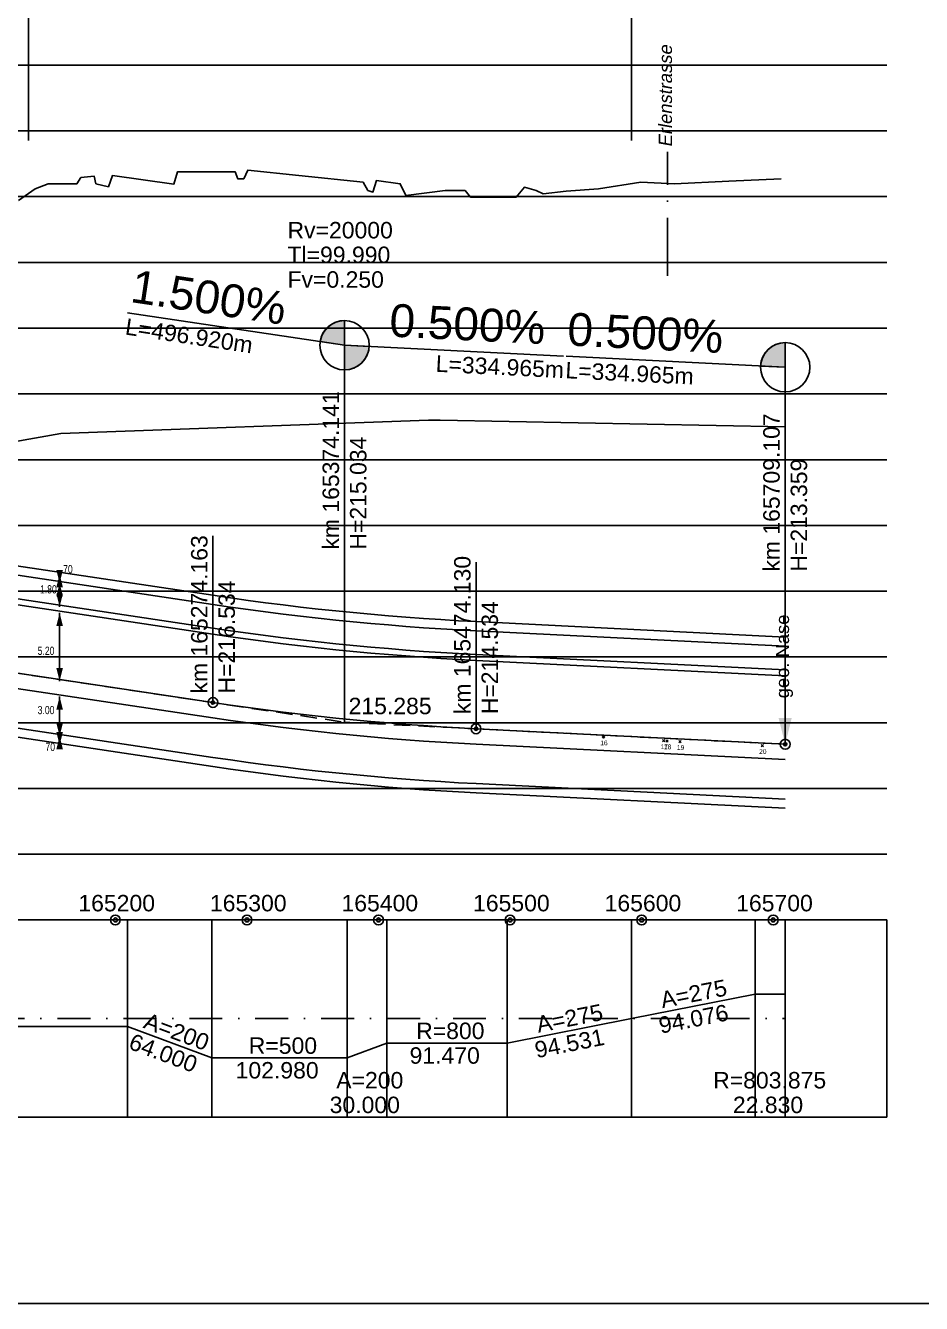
# Model space of a CAD drawing. Extents: x 2613415 to 2620765, y 1261452 to 1268028.
# Drawn here: x 2618793 to 2619474, y 1266543 to 1267514 of the extents above; entities that cross this region are included whole.
import ezdxf

# ---------------------------------------------------------------- set-up
doc = ezdxf.new("R2010")
doc.units = 0
doc.header["$LTSCALE"] = 5
doc.linetypes.add('DASHDOT', pattern=[10, 5, -2.5, 0, -2.5])
doc.linetypes.add('DASHEDX2', pattern=[3.75, 2.5, -1.25])
doc.layers.get('0').update_dxf_attribs({"color": 1, "linetype": 'CONTINUOUS'})
doc.layers.add('LÄNGSPROF__77', color=7, linetype='CONTINUOUS')
doc.layers.add('TB', color=7, linetype='CONTINUOUS')
doc.styles.add('ARIAL', font='')
doc.styles.add('HELVETICANEUE_LT_55_ROMAN', font='')
doc.styles.get("Standard").update_dxf_attribs({"font": 'MONOTXT'})
doc.styles.get('ARIAL').set_extended_font_data('Arial')
doc.styles.get('HELVETICANEUE_LT_55_ROMAN').set_extended_font_data('HelveticaNeue LT 55 Roman')
doc.linetypes.add('CADWORK_17', pattern='A,2,0,["|",STANDARD,S=6,R=170,X=3.02,Y=5.58],-2.1,-2.1,10.8', length=17)

# ---------------------------------------------------------------- blocks, each defined once
blk = doc.blocks.new('CDWK_EXTR_2')
at = {"color": 0}
blk.add_solid([(0, 0), (2, 0.5), (2, -0.5)], dxfattribs=at)
blk = doc.blocks.new('CDWK_PTTYP2')
at = {"color": 0}
for p, q in [((-0.5, 0), (0.5, 0)), ((0, 0.5), (0, -0.5))]:
    blk.add_line(p, q, dxfattribs=at)
blk = doc.blocks.new('CDWK_PTTYP18')
at = {"color": 0}
for radius in [0.5, 0.2]:
    blk.add_circle((0, 0), radius, dxfattribs=at)
blk = doc.blocks.new('CDWK_PTTYP10')
at = {"color": 0}
blk.add_circle((0, 0), 0.5, dxfattribs=at)
blk = doc.blocks.new('CDWK_PTTYP9')
at = {"color": 0}
for radius in [0.5, 0.167]:
    blk.add_circle((0, 0), radius, dxfattribs=at)

msp = doc.modelspace()

# ---------------------------------------------------------------- hatches: boundary and pattern name
at = {"layer": 'LÄNGSPROF__77', "linetype": 'CONTINUOUS'}
for points in [[(2619035.14, 1267271.19), (2619035.14, 1267289.94, 0.371247), (2619016.59, 1267273.97)], [(2619035.14, 1267271.19), (2619035.14, 1267252.44, 0.399656), (2619053.86, 1267270.25)], [(2619370.1, 1267254.44), (2619370.1, 1267273.19, 0.399656), (2619351.37, 1267255.38)]]:
    msp.add_hatch(color=1, dxfattribs=at).paths.add_polyline_path(points)

# ---------------------------------------------------------------- linework, layer by layer
at = {"layer": 'LÄNGSPROF__77', "color": 9, "linetype": 'CONTINUOUS'}
for p, q in [((2617564.53, 1267484.18), (2619447.44, 1267484.18)), ((2617564.53, 1267434.18), (2619447.44, 1267434.18)), ((2617564.53, 1267384.18), (2619447.44, 1267384.18)), ((2617564.53, 1267334.18), (2619447.44, 1267334.18)), ((2617564.53, 1267284.18), (2619447.44, 1267284.18)), ((2617564.53, 1267234.18), (2619447.44, 1267234.18)), ((2617564.53, 1267184.18), (2619447.44, 1267184.18)), ((2617564.53, 1267134.18), (2619447.44, 1267134.18)), ((2617564.53, 1267084.18), (2619447.44, 1267084.18)), ((2617564.53, 1267034.18), (2619447.44, 1267034.18)), ((2617564.53, 1266984.18), (2619447.44, 1266984.18)), ((2617564.53, 1266934.18), (2619447.44, 1266934.18)), ((2617564.53, 1266884.18), (2619447.44, 1266884.18)), ((2618870.22, 1266834.18), (2618870.22, 1266684.18)), ((2618934.22, 1266834.18), (2618934.22, 1266684.18)), ((2619037.2, 1266834.18), (2619037.2, 1266684.18)), ((2619067.2, 1266834.18), (2619067.2, 1266684.18)), ((2619158.67, 1266834.18), (2619158.67, 1266684.18)), ((2619253.2, 1266834.18), (2619253.2, 1266684.18)), ((2619347.27, 1266834.18), (2619347.27, 1266684.18)), ((2619370.1, 1266834.18), (2619370.1, 1266684.18)), ((2619447.44, 1266834.18), (2619447.44, 1266684.18)), ((2617564.53, 1266684.18), (2619447.44, 1266684.18))]:
    msp.add_line(p, q, dxfattribs=at)
at = {"layer": 'LÄNGSPROF__77', "color": 36, "linetype": 'CONTINUOUS'}
for p, q in [((2619286.01, 1267394.04), (2619327.28, 1267395.99)), ((2619327.28, 1267395.99), (2619367.04, 1267397.85))]:
    msp.add_line(p, q, dxfattribs=at)
at = {"layer": 'LÄNGSPROF__77', "color": 1, "linetype": 'CONTINUOUS'}
for p, q in [((2618870.31, 1267295.91), (2619035.14, 1267271.19)), ((2619035.14, 1266984.52), (2619035.14, 1267271.19)), ((2619035.14, 1267271.19), (2619201.59, 1267262.87)), ((2619203.64, 1267262.76), (2619370.1, 1267254.44)), ((2619370.1, 1266967.77), (2619370.1, 1267254.44)), ((2618935.16, 1266999.52), (2618935.16, 1267126.19)), ((2619135.12, 1266979.52), (2619135.12, 1267106.19)), ((2618818.6, 1267097.21, 255.16), (2618818.6, 1267090.21, 254.16)), ((2618818.6, 1267090.21, 261.36), (2618818.6, 1267072.21, 260.36)), ((2618818.6, 1267067.71, 260.36), (2618818.6, 1267015.71, 255.16)), ((2619370.1, 1266967.77, 3), (2619370.1, 1267021.62, 3)), ((2618818.6, 1267004.01, 255.16), (2618818.6, 1266974.01, 254.16)), ((2618818.6, 1266974.01, 255.16), (2618818.6, 1266967.01, 254.16))]:
    msp.add_line(p, q, dxfattribs=at)
at = {"layer": 'LÄNGSPROF__77', "color": 2, "linetype": 'CONTINUOUS'}
msp.add_line((2617564.53, 1266834.18), (2619447.44, 1266834.18), dxfattribs=at)
at = {"layer": 'LÄNGSPROF__77', "color": 9, "linetype": 'DASHDOT'}
msp.add_line((2617564.53, 1266759.18), (2619370.1, 1266759.18), dxfattribs=at)
at = {"layer": 'LÄNGSPROF__77', "color": 9, "linetype": 'CONTINUOUS', "elevation": 2.5}
for points in [[(2618794.99, 1267525.94), (2618794.99, 1267456.75), (2618794.99, 1267426.95)], [(2619253.2, 1267525.94), (2619253.2, 1267456.75), (2619253.2, 1267426.95)]]:
    msp.add_lwpolyline(points, dxfattribs=at)
at = {"layer": 'LÄNGSPROF__77', "color": 1, "linetype": 'DASHEDX2'}
msp.add_lwpolyline([(2617564.53, 1267501.55), (2617826.88, 1267490.14), (2618015.69, 1267376.85), (2618255.58, 1267256.9), (2618538.22, 1267059.06), (2619035.14, 1266984.52), (2619370.1, 1266967.77)], dxfattribs=at)
at = {"layer": 'LÄNGSPROF__77', "color": 9, "linetype": 'DASHDOT', "elevation": 2.5}
msp.add_lwpolyline([(2619280.58, 1267418.27), (2619280.58, 1267349.08), (2619280.58, 1267319.28)], dxfattribs=at)
at = {"layer": 'LÄNGSPROF__77', "color": 36, "linetype": 'CONTINUOUS'}
msp.add_lwpolyline([(2619286.01, 1267394.05), (2619285.96, 1267394.04), (2619260.36, 1267395.31), (2619228.1, 1267390.23), (2619203.72, 1267388.25), (2619186.19, 1267386.42), (2619180.91, 1267388.96), (2619171.97, 1267391.5), (2619165.74, 1267383.88), (2619154.31, 1267383.88), (2619130.82, 1267383.88), (2619126.78, 1267388.96), (2619111.59, 1267388.96), (2619081.8, 1267385.15), (2619077.48, 1267394.04), (2619059.57, 1267396.58), (2619056.78, 1267387.69), (2619052.97, 1267388.96), (2619049.2, 1267395.31), (2619000.39, 1267400.39), (2618961.53, 1267404.2), (2618958.61, 1267397.85), (2618954.04, 1267397.85), (2618952.13, 1267402.93), (2618908.19, 1267402.93), (2618905.39, 1267393.57), (2618858.79, 1267400.39), (2618855.74, 1267391.76), (2618846.21, 1267394.04), (2618844.82, 1267399.84), (2618834.78, 1267398.72), (2618831.73, 1267394.04), (2618809.76, 1267394.04), (2618800.11, 1267390.23), (2618787.28, 1267381.34)], dxfattribs=at)
at = {"layer": 'LÄNGSPROF__77', "color": 1, "linetype": 'CONTINUOUS'}
for points in [[(2619035.14, 1267252.44), (2619035.14, 1267289.94, 1), (2619035.14, 1267252.44, 1), (2619035.14, 1267289.94)], [(2619370.1, 1267235.69), (2619370.1, 1267273.19, 1), (2619370.1, 1267235.69, 1), (2619370.1, 1267273.19)]]:
    msp.add_lwpolyline(points, format="xyb", dxfattribs=at)
for points in [[(2619035.14, 1267271.19), (2619035.14, 1267289.94, 0.371247), (2619016.59, 1267273.97)], [(2619035.14, 1267271.19), (2619035.14, 1267252.44, 0.399656), (2619053.86, 1267270.25)], [(2619370.1, 1267254.44), (2619370.1, 1267273.19, 0.399656), (2619351.37, 1267255.38)]]:
    msp.add_lwpolyline(points, format="xyb", close=True, dxfattribs=at)
at = {"layer": 'LÄNGSPROF__77', "color": 4, "linetype": 'CONTINUOUS'}
msp.add_lwpolyline([(2617564.53, 1266763.53), (2617711.3, 1266763.53), (2617732.8, 1266784.12), (2617778.22, 1266784.12), (2617804.26, 1266759.18), (2617842.54, 1266740.48), (2617867.33, 1266740.48), (2617905.61, 1266759.18), (2617940.33, 1266792.43), (2618002.3, 1266792.43), (2618049.02, 1266759.18), (2618104.35, 1266719.81), (2618336.67, 1266719.81), (2618371.54, 1266753.2), (2618870.22, 1266753.2), (2618934.22, 1266729.26), (2619037.2, 1266729.26), (2619067.2, 1266740.48), (2619158.67, 1266740.48), (2619253.2, 1266759.18), (2619347.27, 1266777.8), (2619370.1, 1266777.8)], dxfattribs=at)
at = {"layer": 'LÄNGSPROF__77', "color": 251, "linetype": 'CADWORK_17', "ltscale": 0.25}
msp.add_polyline3d([(2619370.1, 1267209.09, 237.49), (2619107.78, 1267214.18, 238), (2619098.92, 1267214.18, 238), (2618819.61, 1267204.18, 237), (2618763.45, 1267194.18, 236), (2618569.98, 1267194.18, 236), (2618364.23, 1267204.18, 237), (2618219.39, 1267214.18, 238), (2618016.86, 1267214.18, 238), (2617986.45, 1267204.18, 237), (2617970.37, 1267194.18, 236), (2617930.42, 1267194.18, 236), (2617882.3, 1267204.18, 237), (2617743.42, 1267214.18, 238), (2617697.17, 1267224.18, 239), (2617609.32, 1267224.18, 239)], dxfattribs=at)
at = {"layer": 'LÄNGSPROF__77', "color": 1, "linetype": 'CONTINUOUS'}
for points in [[(2618675.45, 1267119.97, 0), (2618935.16, 1267081.02, 0), (2618948.49, 1267079.06, 0), (2618961.82, 1267077.2, 0), (2618975.15, 1267075.42, 0), (2618988.48, 1267073.73, 0), (2619001.81, 1267072.13, 0), (2619015.14, 1267070.62, 0), (2619028.47, 1267069.2, 0), (2619041.8, 1267067.87, 0), (2619055.14, 1267066.62, 0), (2619068.47, 1267065.47, 0), (2619081.8, 1267064.4, 0), (2619095.13, 1267063.42, 0), (2619108.46, 1267062.53, 0), (2619121.79, 1267061.73, 0), (2619135.12, 1267061.02, 0), (2619370.1, 1267049.27, 213.36)], [(2618675.45, 1267112.97, 0), (2618935.16, 1267074.02, 0), (2618948.49, 1267072.06, 0), (2618961.82, 1267070.2, 0), (2618975.15, 1267068.42, 0), (2618988.48, 1267066.73, 0), (2619001.81, 1267065.13, 0), (2619015.14, 1267063.62, 0), (2619028.47, 1267062.2, 0), (2619041.8, 1267060.87, 0), (2619055.14, 1267059.62, 0), (2619068.47, 1267058.47, 0), (2619081.8, 1267057.4, 0), (2619095.13, 1267056.42, 0), (2619108.46, 1267055.53, 0), (2619121.79, 1267054.73, 0), (2619135.12, 1267054.02, 0), (2619370.1, 1267042.27, 213.36)], [(2618675.45, 1267094.97, 0), (2618935.16, 1267056.02, 0), (2618948.49, 1267054.06, 0), (2618961.82, 1267052.2, 0), (2618975.15, 1267050.42, 0), (2618988.48, 1267048.73, 0), (2619001.81, 1267047.13, 0), (2619015.14, 1267045.62, 0), (2619028.47, 1267044.2, 0), (2619041.8, 1267042.87, 0), (2619055.14, 1267041.62, 0), (2619068.47, 1267040.47, 0), (2619081.8, 1267039.4, 0), (2619095.13, 1267038.42, 0), (2619108.46, 1267037.53, 0), (2619121.79, 1267036.73, 0), (2619135.12, 1267036.02, 0), (2619370.1, 1267024.27, 213.36)], [(2618675.45, 1267090.47, 0), (2618935.16, 1267051.52, 0), (2618948.49, 1267049.56, 0), (2618961.82, 1267047.7, 0), (2618975.15, 1267045.92, 0), (2618988.48, 1267044.23, 0), (2619001.81, 1267042.63, 0), (2619015.14, 1267041.12, 0), (2619028.47, 1267039.7, 0), (2619041.8, 1267038.37, 0), (2619055.14, 1267037.12, 0), (2619068.47, 1267035.97, 0), (2619081.8, 1267034.9, 0), (2619095.13, 1267033.92, 0), (2619108.46, 1267033.03, 0), (2619121.79, 1267032.23, 0), (2619135.12, 1267031.52, 0), (2619370.1, 1267019.77, 213.36)], [(2618675.45, 1267038.47, 0), (2618935.16, 1266999.52, 0), (2618948.49, 1266997.56, 0), (2618961.82, 1266995.7, 0), (2618975.15, 1266993.92, 0), (2618988.48, 1266992.23, 0), (2619001.81, 1266990.63, 0), (2619015.14, 1266989.12, 0), (2619028.47, 1266987.7, 0), (2619041.8, 1266986.37, 0), (2619055.14, 1266985.12, 0), (2619068.47, 1266983.97, 0), (2619081.8, 1266982.9, 0), (2619095.13, 1266981.92, 0), (2619108.46, 1266981.03, 0), (2619121.79, 1266980.23, 0), (2619135.12, 1266979.52, 0), (2619370.1, 1266967.77, 213.36)], [(2618675.45, 1267026.77, 0), (2618935.16, 1266987.82, 0), (2618948.49, 1266985.86, 0), (2618961.82, 1266984, 0), (2618975.15, 1266982.22, 0), (2618988.48, 1266980.53, 0), (2619001.81, 1266978.93, 0), (2619015.14, 1266977.42, 0), (2619028.47, 1266976, 0), (2619041.8, 1266974.67, 0), (2619055.14, 1266973.42, 0), (2619068.47, 1266972.27, 0), (2619081.8, 1266971.2, 0), (2619095.13, 1266970.22, 0), (2619108.46, 1266969.33, 0), (2619121.79, 1266968.53, 0), (2619135.12, 1266967.82, 0), (2619370.1, 1266956.07, 213.36)], [(2618675.45, 1266996.77, 0), (2618935.16, 1266957.82, 0), (2618948.49, 1266955.86, 0), (2618961.82, 1266954, 0), (2618975.15, 1266952.22, 0), (2618988.48, 1266950.53, 0), (2619001.81, 1266948.93, 0), (2619015.14, 1266947.42, 0), (2619028.47, 1266946, 0), (2619041.8, 1266944.67, 0), (2619055.14, 1266943.42, 0), (2619068.47, 1266942.27, 0), (2619081.8, 1266941.2, 0), (2619095.13, 1266940.22, 0), (2619108.46, 1266939.33, 0), (2619121.79, 1266938.53, 0), (2619135.12, 1266937.82, 0), (2619370.1, 1266926.07, 213.36)], [(2618675.45, 1266989.77, 0), (2618935.16, 1266950.82, 0), (2618948.49, 1266948.86, 0), (2618961.82, 1266947, 0), (2618975.15, 1266945.22, 0), (2618988.48, 1266943.53, 0), (2619001.81, 1266941.93, 0), (2619015.14, 1266940.42, 0), (2619028.47, 1266939, 0), (2619041.8, 1266937.67, 0), (2619055.14, 1266936.42, 0), (2619068.47, 1266935.27, 0), (2619081.8, 1266934.2, 0), (2619095.13, 1266933.22, 0), (2619108.46, 1266932.33, 0), (2619121.79, 1266931.53, 0), (2619135.12, 1266930.82, 0), (2619370.1, 1266919.07, 213.36)]]:
    msp.add_polyline3d(points, dxfattribs=at)
at = {"layer": 'TB', "color": 7, "linetype": 'CONTINUOUS', "elevation": 3}
msp.add_lwpolyline([(2616539.65, 1266542.56), (2620739.65, 1266542.56), (2620739.65, 1268027.56), (2616539.65, 1268027.56), (2616539.65, 1266542.56)], dxfattribs=at)

# ---------------------------------------------------------------- block references
at = {"layer": 'LÄNGSPROF__77', "color": 1, "linetype": 'CONTINUOUS'}
for p, xscale, yscale, zscale, rotation in [((2618818.6, 1267090.21, 254.16), 5, 5, 5, 90), ((2618818.6, 1267097.21, 255.16), 5, 5, 5, 270), ((2618818.6, 1267090.21, 261.36), 5, 5, 5, 270), ((2618818.6, 1267072.21, 260.36), 5, 5, 5, 90), ((2618818.6, 1267067.71, 260.36), 5, 5, 5, 270), ((2618818.6, 1267015.71, 255.16), 5, 5, 5, 90), ((2618818.6, 1267004.01, 255.16), 5, 5, 5, 270), ((2618818.6, 1266974.01, 254.16), 5, 5, 5, 90), ((2619370.1, 1266967.77, 3), 10, 10, 10, 90), ((2618818.6, 1266967.01, 254.16), 5, 5, 5, 90), ((2618818.6, 1266974.01, 255.16), 5, 5, 5, 270)]:
    msp.add_blockref('CDWK_EXTR_2', p, dxfattribs=dict(at, xscale=xscale, yscale=yscale, zscale=zscale, rotation=rotation))
at = {"layer": 'LÄNGSPROF__77', "color": 1, "xscale": 7.5, "yscale": 7.5}
for p in [(2618935.16, 1266999.52, 216.53), (2619135.12, 1266979.52, 214.53), (2619370.1, 1266967.77, 213.36)]:
    msp.add_blockref('CDWK_PTTYP9', p, dxfattribs=at)
at = {"layer": 'LÄNGSPROF__77', "color": 16, "xscale": 2.3999998, "yscale": 2.3999998, "rotation": 45}
for p in [(2619231.98, 1266973.29, 213.91), (2619277.74, 1266970.42, 213.62), (2619280.34, 1266970.29, 213.61), (2619290.2, 1266969.8, 213.56), (2619352.7, 1266966.7, 213.25)]:
    msp.add_blockref('CDWK_PTTYP2', p, dxfattribs=at)
at = {"layer": 'LÄNGSPROF__77', "color": 190, "xscale": 1.59999996, "yscale": 1.59999996}
msp.add_blockref('CDWK_PTTYP10', (2619370.1, 1266967.77, 213.36), dxfattribs=at)
at = {"layer": 'LÄNGSPROF__77', "color": 9, "xscale": 7.5, "yscale": 7.5}
for p in [(2618860.99, 1266834.18), (2618960.99, 1266834.18), (2619060.99, 1266834.18), (2619160.99, 1266834.18), (2619260.99, 1266834.18), (2619360.99, 1266834.18)]:
    msp.add_blockref('CDWK_PTTYP18', p, dxfattribs=at)

# ---------------------------------------------------------------- texts
at = {"layer": 'LÄNGSPROF__77', "color": 9, "style": 'HELVETICANEUE_LT_55_ROMAN', "oblique": 10}
msp.add_text('Erlenstrasse', height=10, rotation=90, dxfattribs=at).set_placement((2619284.06, 1267421.72))
at = {"layer": 'LÄNGSPROF__77', "color": 1, "style": 'ARIAL'}
for s, p in [('Rv=20000', (2618991.8, 1267352.44)), ('Tl=99.990', (2618991.8, 1267333.69)), ('Fv=0.250', (2618991.8, 1267314.94)), ('215.285', (2619038.25, 1266990.64))]:
    msp.add_text(s, height=12.5, dxfattribs=at).set_placement(p)
for s, height, rotation, p in [('1.500%', 25, 351.46922, (2618871.55, 1267304.15)), ('0.500%', 25, 357.13758, (2619068.84, 1267277.85)), ('0.500%', 25, 357.13758, (2619204.06, 1267271.09)), ('L=496.920m', 12.5, 351.46922, (2618867.84, 1267279.43)), ('L=334.965m', 12.5, 357.13758, (2619104.22, 1267251.05)), ('L=334.965m', 12.5, 357.13758, (2619202.81, 1267246.12)), ('km 165374.141', 12.5, 90, (2619030.97, 1267115.77)), ('km 165709.107', 12.5, 90, (2619365.93, 1267099.02)), ('H=215.034', 12.5, 90, (2619051.8, 1267115.77)), ('H=213.359', 12.5, 90, (2619386.77, 1267099.02)), ('km 165274.163', 12.5, 90, (2618930.99, 1267006.35)), ('km 165474.130', 12.5, 90, (2619130.96, 1266990.64)), ('H=216.534', 12.5, 90, (2618951.82, 1267006.35)), ('H=214.534', 12.5, 90, (2619151.79, 1266990.64)), ('geo. Nase', 10, 90, (2619373.04, 1267002.73))]:
    msp.add_text(s, height=height, rotation=rotation, dxfattribs=at).set_placement(p)
at = {"layer": 'LÄNGSPROF__77', "color": 1, "style": 'ARIAL', "width": 0.75}
for s, p in [('70', (2618821.25, 1267097.81)), ('1.80', (2618803.69, 1267082.47)), ('5.20', (2618801.91, 1267035.71)), ('3.00', (2618801.91, 1266990.66)), ('70', (2618807.83, 1266962.66))]:
    msp.add_text(s, height=6.25, dxfattribs=at).set_placement(p)
at = {"layer": 'LÄNGSPROF__77', "color": 16, "style": 'ARIAL'}
for s, p in [('16', (2619229.58, 1266966.99)), ('17', (2619275.34, 1266964.12)), ('18', (2619277.94, 1266963.99)), ('19', (2619287.8, 1266963.5)), ('20', (2619350.3, 1266960.4))]:
    msp.add_text(s, height=3.6, dxfattribs=at).set_placement(p)
at = {"layer": 'LÄNGSPROF__77', "color": 5, "style": 'ARIAL'}
for s, p in [('165200', (2618832.84, 1266840.72)), ('165300', (2618932.84, 1266840.72)), ('165400', (2619032.84, 1266840.72)), ('165500', (2619132.84, 1266840.72)), ('165600', (2619232.84, 1266840.72)), ('165700', (2619332.84, 1266840.72))]:
    msp.add_text(s, height=12.5, dxfattribs=at).set_placement(p)
at = {"layer": 'LÄNGSPROF__77', "color": 9, "style": 'ARIAL'}
for s, rotation, p in [('A=275', 11.1915, (2619276.74, 1266767.03)), ('A=275', 11.1915, (2619182.44, 1266748.37)), ('94.076', 11.1915, (2619275.47, 1266747.66)), ('A=200', 339.49102, (2618881.46, 1266752.33)), ('94.531', 11.1915, (2619181.17, 1266729)), ('64.000', 339.49102, (2618870.2, 1266736.52))]:
    msp.add_text(s, height=12.5, rotation=rotation, dxfattribs=at).set_placement(p)
for s, p in [('R=800', (2619089.6, 1266743.61)), ('R=500', (2618962.37, 1266732.38)), ('91.470', (2619084.6, 1266724.86)), ('102.980', (2618952.37, 1266713.63)), ('A=200', (2619028.86, 1266706.06)), ('R=803.875', (2619315.35, 1266706.06)), ('30.000', (2619023.86, 1266687.31)), ('22.830', (2619330.35, 1266687.31))]:
    msp.add_text(s, height=12.5, dxfattribs=at).set_placement(p)

doc.saveas('drawing.dxf')
